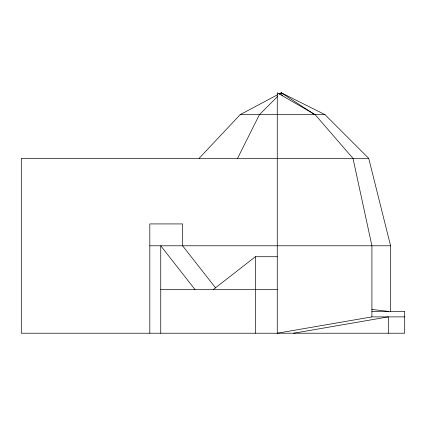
<?xml version="1.0" encoding="UTF-8"?>
<svg xmlns="http://www.w3.org/2000/svg" width="426" height="426" viewBox="0 0 426 426"><rect width="100%" height="100%" fill="white"/><g stroke="black" fill="none" stroke-linecap="round" stroke-linejoin="round"><path stroke-width="0.64" d="M237.559 158.355L259.418 114.637L277.555 96.494M199.112 158.355L240.195 114.637L277.752 94.647M279.882 94.173L281.277 92.777L324.995 114.637L368.714 158.355L390.573 245.786L390.573 311.363M213.33 289.504L255.398 256.718L277.257 256.718M278.929 94.024L281.277 92.777L314.218 114.274M371.914 316.885L277.257 333.223L277.257 92.777L315.118 114.637L352.984 158.355L371.914 245.786L371.914 316.885L404.7 316.885M293.652 333.223L388.304 316.885L388.304 333.223M240.195 114.637L324.995 114.637M368.714 158.355L21.3 158.355L21.3 333.223L404.7 333.223L404.7 311.363L371.914 311.363M149.819 245.786L390.573 245.786M160.746 289.504L277.257 289.504M371.871 309.468L388.304 311.363M215.62 287.944L182.605 245.786L182.605 223.927L149.819 223.927L149.819 333.223M194.98 289.504L160.746 245.786L160.746 333.223M281.277 92.777L282.358 95.898M255.398 256.718L255.398 333.223"/></g></svg>
